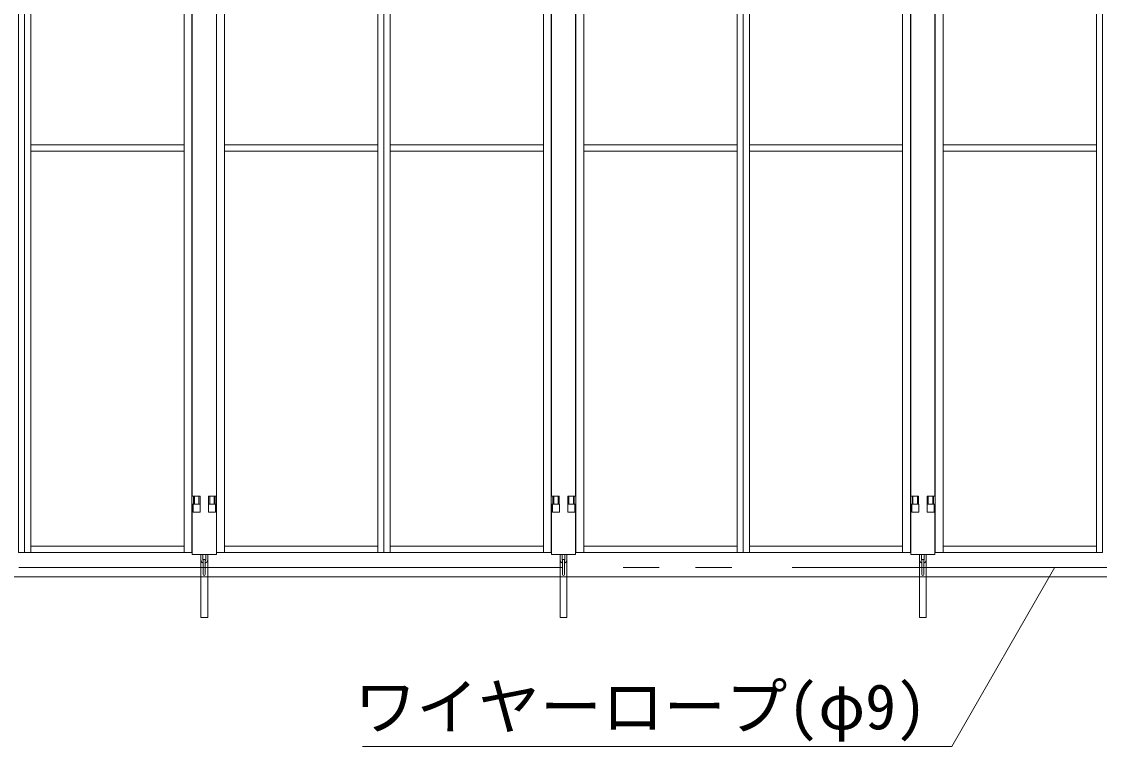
# Model space of a CAD drawing. Units: millimetres, scale not verified. Extents: x -30584 to 1616, y -23100 to 23100.
# Drawn here: x -26146 to -23470, y 5519 to 7317 of the extents above; entities that cross this region are included whole.
import ezdxf
from ezdxf.enums import TextEntityAlignment as Align

# ---------------------------------------------------------------- set-up
doc = ezdxf.new("R2010")
doc.units = ezdxf.units.MM
doc.header["$LTSCALE"] = 150
doc.linetypes.add('DASHED1', pattern=[1.8, 1.2, -0.6])
doc.linetypes.add('DOUBLE_CHAIN2', pattern=[12.8, 9, -1, 0.6, -0.6, 0.6, -1])
for name, color, linetype, lineweight in [('0-5_ﾍﾞｰｽﾗｲﾝ', 5, 'Continuous', 18), ('0-8_ﾜｲﾔｰﾛｰﾌﾟ', 7, 'DOUBLE_CHAIN2', 18), ('1-2_中央走行棒', 7, 'Continuous', 18), ('1-8_標準ﾊﾟﾈﾙ', 7, 'Continuous', 18), ('1-A_文字', 7, 'Continuous', 18), ('1-B_落とし棒', 7, 'Continuous', 18)]:
    doc.layers.add(name, color=color, linetype=linetype, lineweight=lineweight)
doc.styles.add('ＭＳ ゴシック', font='')
doc.styles.get('ＭＳ ゴシック').set_extended_font_data('MS Gothic')

msp = doc.modelspace()

# ---------------------------------------------------------------- linework, layer by layer
at = {"layer": '0-5_ﾍﾞｰｽﾗｲﾝ'}
msp.add_line((-28414.2, 5940), (-12564.2, 5940), dxfattribs=at)
at = {"layer": '0-8_ﾜｲﾔｰﾛｰﾌﾟ'}
msp.add_line((-13282.6, 5963), (-26445.7, 5963), dxfattribs=at)
at = {"layer": '1-2_中央走行棒'}
for p, q in [((-25722.2, 7491.5), (-25722.2, 6140)), ((-25662.2, 6140), (-25662.2, 7491.5)), ((-24830.2, 7491.5), (-24830.2, 6140)), ((-24770.2, 6140), (-24770.2, 7491.5)), ((-23938.2, 7491.5), (-23938.2, 6140)), ((-23878.2, 6140), (-23878.2, 7491.5)), ((-25700.7, 5981.9), (-25700.7, 5995)), ((-25695.7, 5981.9), (-25695.7, 5995)), ((-25688.7, 5995), (-25688.7, 5981.9)), ((-25683.7, 5995), (-25683.7, 5981.9)), ((-24808.7, 5981.9), (-24808.7, 5995)), ((-24803.7, 5981.9), (-24803.7, 5995)), ((-24796.7, 5995), (-24796.7, 5981.9)), ((-24791.7, 5995), (-24791.7, 5981.9)), ((-23916.7, 5981.9), (-23916.7, 5995)), ((-23911.7, 5981.9), (-23911.7, 5995)), ((-23904.7, 5995), (-23904.7, 5981.9)), ((-23899.7, 5995), (-23899.7, 5981.9)), ((-25694.7, 5980.5), (-25694.7, 5945.5)), ((-25689.7, 5945.5), (-25689.7, 5980.5)), ((-24802.7, 5980.5), (-24802.7, 5945.5)), ((-24797.7, 5945.5), (-24797.7, 5980.5)), ((-23910.7, 5980.5), (-23910.7, 5945.5)), ((-23905.7, 5945.5), (-23905.7, 5980.5))]:
    msp.add_line(p, q, dxfattribs=at)
for points in [[(-25722.2, 6120), (-25722.2, 5995), (-25662.2, 5995), (-25662.2, 6120)], [(-24830.2, 6120), (-24830.2, 5995), (-24770.2, 5995), (-24770.2, 6120)], [(-23938.2, 6120), (-23938.2, 5995), (-23878.2, 5995), (-23878.2, 6120)]]:
    msp.add_lwpolyline(points, dxfattribs=at)
for points in [[(-25719.8, 6100), (-25702.5, 6100), (-25702.5, 6120), (-25719.8, 6120)], [(-25681.8, 6100), (-25664.5, 6100), (-25664.5, 6120), (-25681.8, 6120)], [(-24827.8, 6100), (-24810.5, 6100), (-24810.5, 6120), (-24827.8, 6120)], [(-24789.8, 6100), (-24772.5, 6100), (-24772.5, 6120), (-24789.8, 6120)], [(-23935.8, 6100), (-23918.5, 6100), (-23918.5, 6120), (-23935.8, 6120)], [(-23897.8, 6100), (-23880.5, 6100), (-23880.5, 6120), (-23897.8, 6120)]]:
    msp.add_lwpolyline(points, close=True, dxfattribs=at)
for centre, radius, start, end in [((-25692.2, 5981.9), 8.51, 180, 253.254), ((-25692.2, 5981.9), 3.5, 180, 225.592), ((-25692.2, 5980.5), 2.5, 0, 180), ((-25692.2, 5981.9), 8.51, 287.463, 0), ((-25692.2, 5981.9), 3.5, 316.787, 0), ((-24800.2, 5981.9), 8.51, 180, 253.254), ((-24800.2, 5981.9), 3.5, 180, 225.592), ((-24800.2, 5980.5), 2.5, 0, 180), ((-24800.2, 5981.9), 8.51, 287.463, 0), ((-24800.2, 5981.9), 3.5, 316.787, 0), ((-23908.2, 5981.9), 8.51, 180, 253.254), ((-23908.2, 5981.9), 3.5, 180, 225.592), ((-23908.2, 5980.5), 2.5, 0, 180), ((-23908.2, 5981.9), 8.51, 287.463, 0), ((-23908.2, 5981.9), 3.5, 316.787, 0), ((-25692.2, 5945.5), 2.5, 180, 0), ((-24800.2, 5945.5), 2.5, 180, 0), ((-23908.2, 5945.5), 2.5, 180, 0)]:
    msp.add_arc(centre, radius, start, end, dxfattribs=at)
at = {"layer": '1-8_標準ﾊﾟﾈﾙ'}
for p, q in [((-25718.9, 6140), (-25718.9, 6120)), ((-25665.5, 6140), (-25665.5, 6120)), ((-24826.9, 6140), (-24826.9, 6120)), ((-24773.5, 6140), (-24773.5, 6120)), ((-23934.9, 6140), (-23934.9, 6120)), ((-23881.5, 6140), (-23881.5, 6120))]:
    msp.add_line(p, q, dxfattribs=at)
at = {"layer": '1-8_標準ﾊﾟﾈﾙ', "color": 4, "linetype": 'DASHED1', "lineweight": 9}
for p, q in [((-25716.7, 6140), (-25716.7, 6120)), ((-25705.7, 6140), (-25705.7, 6120)), ((-25678.7, 6140), (-25678.7, 6120)), ((-25667.7, 6140), (-25667.7, 6120)), ((-24824.7, 6140), (-24824.7, 6120)), ((-24813.7, 6140), (-24813.7, 6120)), ((-24786.7, 6140), (-24786.7, 6120)), ((-24775.7, 6140), (-24775.7, 6120)), ((-23932.7, 6140), (-23932.7, 6120)), ((-23921.7, 6140), (-23921.7, 6120)), ((-23894.7, 6140), (-23894.7, 6120)), ((-23883.7, 6140), (-23883.7, 6120))]:
    msp.add_line(p, q, dxfattribs=at)
at = {"layer": '1-8_標準ﾊﾟﾈﾙ'}
for points in [[(-26153.4, 9003), (-26138.2, 9003), (-26138.2, 6000), (-26153.4, 6000)], [(-26138.2, 9003), (-26122.9, 9003), (-26122.9, 6000), (-26138.2, 6000)], [(-25722.7, 9003), (-25742.4, 9003), (-25742.4, 6000), (-25722.7, 6000)], [(-25661.7, 9003), (-25641.9, 9003), (-25641.9, 6000), (-25661.7, 6000)], [(-25246.2, 9003), (-25261.4, 9003), (-25261.4, 6000), (-25246.2, 6000)], [(-25246.2, 9003), (-25230.9, 9003), (-25230.9, 6000), (-25246.2, 6000)], [(-24830.7, 9003), (-24850.4, 9003), (-24850.4, 6000), (-24830.7, 6000)], [(-24769.7, 9003), (-24749.9, 9003), (-24749.9, 6000), (-24769.7, 6000)], [(-24354.2, 9003), (-24369.4, 9003), (-24369.4, 6000), (-24354.2, 6000)], [(-24354.2, 9003), (-24338.9, 9003), (-24338.9, 6000), (-24354.2, 6000)], [(-23938.7, 9003), (-23958.4, 9003), (-23958.4, 6000), (-23938.7, 6000)], [(-23877.7, 9003), (-23857.9, 9003), (-23857.9, 6000), (-23877.7, 6000)], [(-23462.2, 9003), (-23477.4, 9003), (-23477.4, 6000), (-23462.2, 6000)], [(-26122.9, 7011.5), (-25742.4, 7011.5), (-25742.4, 6995.5), (-26122.9, 6995.5)], [(-25261.4, 7011.5), (-25641.9, 7011.5), (-25641.9, 6995.5), (-25261.4, 6995.5)], [(-25230.9, 7011.5), (-24850.4, 7011.5), (-24850.4, 6995.5), (-25230.9, 6995.5)], [(-24369.4, 7011.5), (-24749.9, 7011.5), (-24749.9, 6995.5), (-24369.4, 6995.5)], [(-24338.9, 7011.5), (-23958.4, 7011.5), (-23958.4, 6995.5), (-24338.9, 6995.5)], [(-23477.4, 7011.5), (-23857.9, 7011.5), (-23857.9, 6995.5), (-23477.4, 6995.5)], [(-26122.9, 6000), (-25742.4, 6000), (-25742.4, 6015.5), (-26122.9, 6015.5)], [(-25261.4, 6000), (-25641.9, 6000), (-25641.9, 6015.5), (-25261.4, 6015.5)], [(-25230.9, 6000), (-24850.4, 6000), (-24850.4, 6015.5), (-25230.9, 6015.5)], [(-24369.4, 6000), (-24749.9, 6000), (-24749.9, 6015.5), (-24369.4, 6015.5)], [(-24338.9, 6000), (-23958.4, 6000), (-23958.4, 6015.5), (-24338.9, 6015.5)], [(-23477.4, 6000), (-23857.9, 6000), (-23857.9, 6015.5), (-23477.4, 6015.5)]]:
    msp.add_lwpolyline(points, close=True, dxfattribs=at)
for points in [[(-25722.7, 6120), (-25702.7, 6120), (-25702.7, 6140), (-25722.7, 6140)], [(-25661.7, 6120), (-25681.7, 6120), (-25681.7, 6140), (-25661.7, 6140)], [(-24830.7, 6120), (-24810.7, 6120), (-24810.7, 6140), (-24830.7, 6140)], [(-24769.7, 6120), (-24789.7, 6120), (-24789.7, 6140), (-24769.7, 6140)], [(-23938.7, 6120), (-23918.7, 6120), (-23918.7, 6140), (-23938.7, 6140)], [(-23877.7, 6120), (-23897.7, 6120), (-23897.7, 6140), (-23877.7, 6140)]]:
    msp.add_lwpolyline(points, dxfattribs=at)
at = {"layer": '1-A_文字'}
for p, q in [((-23580.7, 5963.8), (-23836.4, 5518.8)), ((-25299, 5518.8), (-23837, 5518.8)), ((-23836.4, 5518.8), (-23837, 5518.8))]:
    msp.add_line(p, q, dxfattribs=at)
at = {"layer": '1-B_落とし棒'}
for points in [[(-25683.7, 5995), (-25683.7, 5838.8), (-25700.7, 5838.8), (-25700.7, 5995)], [(-24791.7, 5995), (-24791.7, 5838.8), (-24808.7, 5838.8), (-24808.7, 5995)], [(-23899.7, 5995), (-23899.7, 5838.8), (-23916.7, 5838.8), (-23916.7, 5995)]]:
    msp.add_lwpolyline(points, close=True, dxfattribs=at)

# ---------------------------------------------------------------- texts
at = {"layer": '1-A_文字', "style": 'ＭＳ ゴシック'}
msp.add_text('ワイヤーロープ(φ9)', height=112.6, dxfattribs=at).set_placement((-25319.5, 5527.4), align=Align.BOTTOM_LEFT)

doc.saveas('drawing.dxf')
